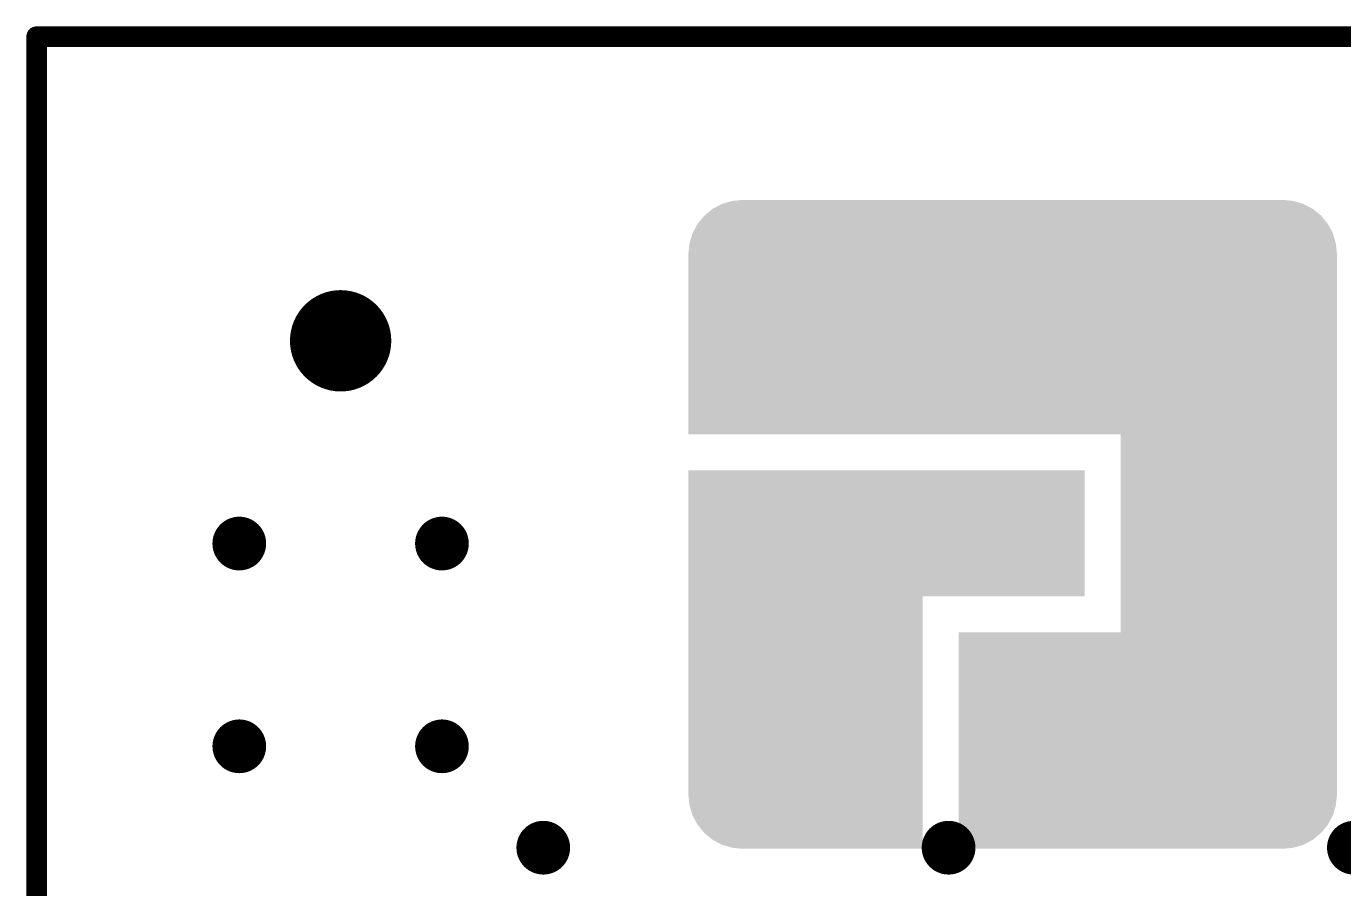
# Model space of a CAD drawing. Extents: x -0.1 to 57.1, y -0.1 to 42.5.
# Drawn here: x -0.1 to 12.9, y 26.6 to 35.1 of the extents above; entities that cross this region are included whole.
import ezdxf

# ---------------------------------------------------------------- set-up
doc = ezdxf.new("R2010")
doc.units = 0
doc.header["$MEASUREMENT"] = 0
doc.layers.get('0').update_dxf_attribs({"linetype": 'CONTINUOUS'})
doc.layers.add('03_ASSY2_GBR', color=2, linetype='CONTINUOUS')

# ---------------------------------------------------------------- blocks, each defined once
blk = doc.blocks.new('ROUND_181')
at = {"const_width": 0.5}
blk.add_lwpolyline([(-0.25, 0, 1), (0.25, 0, 1)], format="xyb", close=True, dxfattribs=at)
blk = doc.blocks.new('ROUND_182')
at = {"const_width": 0.265}
blk.add_lwpolyline([(-0.1325, 0, 1), (0.1325, 0, 1)], format="xyb", close=True, dxfattribs=at)
blk = doc.blocks.new('ROUND_1')
at = {"const_width": 0.1016}
blk.add_lwpolyline([(-0.0508, 0, 1), (0.0508, 0, 1)], format="xyb", close=True, dxfattribs=at)

msp = doc.modelspace()

# ---------------------------------------------------------------- linework, layer by layer
at = {"layer": '03_ASSY2_GBR', "const_width": 0.2032}
for points in [[(57, 35), (0, 35)], [(0, 35), (0, 0)]]:
    msp.add_lwpolyline(points, dxfattribs=at)
at = {"layer": '03_ASSY2_GBR'}
for points in [[(6.589012, 33.23401), (6.669994, 33.299992), (12.676986, 33.23401), (12.596008, 33.299992)], [(6.669994, 33.299992), (6.670014, 33.300008), (12.596008, 33.299992), (12.595978, 33.300008)], [(6.670014, 33.300008), (6.760992, 33.348996), (12.595978, 33.300008), (12.504006, 33.348996)], [(6.760992, 33.348996), (6.761018, 33.349004), (12.504006, 33.348996), (12.50399, 33.349004)], [(6.761018, 33.349004), (6.861992, 33.378996), (12.50399, 33.349004), (12.404012, 33.378996)], [(6.861992, 33.378996), (6.862048, 33.379002), (12.404012, 33.378996), (12.40399, 33.379002)], [(6.862048, 33.379002), (6.966008, 33.39), (12.40399, 33.379002), (12.300008, 33.39)], [(6.473006, 33.06101), (6.521992, 33.152986), (12.791996, 33.06101), (12.743006, 33.152986)], [(6.521992, 33.152986), (6.521994, 33.152988), (12.743006, 33.152986), (12.743006, 33.152988)], [(6.521994, 33.152988), (6.588992, 33.233988), (12.743006, 33.152988), (12.677012, 33.233988)], [(6.588992, 33.233988), (6.589012, 33.23401), (12.677012, 33.233988), (12.676986, 33.23401)], [(6.443002, 32.961008), (6.472996, 33.06099), (12.821996, 32.961008), (12.792002, 33.06099)], [(6.472996, 33.06099), (6.473006, 33.06101), (12.792002, 33.06099), (12.791996, 33.06101)], [(6.432, 32.857008), (6.442998, 32.96099), (12.833, 32.857008), (12.821998, 32.96099)], [(6.442998, 32.96099), (6.443002, 32.961008), (12.821998, 32.96099), (12.821996, 32.961008)], [(6.432, 32.856992), (6.432, 32.857008), (12.833, 32.856992), (12.833, 32.857008)], [(6.432, 31.079074), (6.432, 32.856992), (12.833, 31.079074), (12.833, 32.856992)], [(6.432054, 31.07902), (6.432, 31.079074), (12.833, 31.07902), (12.833, 31.079074)], [(10.698852, 31.079), (6.432054, 31.07902), (12.833, 31.079), (12.833, 31.07902)], [(10.69898, 31.078872), (10.698852, 31.079), (12.833, 31.078872), (12.833, 31.079)], [(10.699, 29.123148), (10.69898, 31.078872), (12.833, 29.123148), (12.833, 31.078872)], [(6.432012, 29.478054), (6.432018, 30.722926), (10.34398, 29.478054), (10.344, 30.722926)], [(6.432018, 30.722926), (6.43202, 30.722946), (10.344, 30.722926), (10.34398, 30.722946)], [(6.43202, 30.722946), (6.432054, 30.72298), (10.34398, 30.722946), (10.343946, 30.72298)], [(6.432054, 30.72298), (6.432074, 30.723), (10.343946, 30.72298), (6.432074, 30.723)], [(6.432, 27.523006), (6.432012, 29.477852), (8.743984, 27.523006), (8.744, 29.477852)], [(6.432012, 29.478), (6.432012, 29.478054), (10.343926, 29.478), (10.34398, 29.478054)], [(6.432012, 29.47798), (6.432012, 29.478), (8.744128, 29.47798), (10.343926, 29.478)], [(6.432012, 29.477852), (6.432012, 29.47798), (8.744, 29.477852), (8.744128, 29.47798)], [(9.099004, 27.522992), (9.09902, 29.122946), (12.833, 27.522992), (12.833, 29.122946)], [(9.09902, 29.122946), (9.099074, 29.123), (12.833, 29.122946), (12.833, 29.123)], [(9.099074, 29.123), (10.698872, 29.12302), (12.833, 29.123), (12.833, 29.12302)], [(10.698872, 29.12302), (10.699, 29.123148), (12.833, 29.12302), (12.833, 29.123148)], [(6.442998, 27.419014), (6.432, 27.523006), (8.743982, 27.419014), (8.743984, 27.523006)], [(9.099004, 27.418988), (9.099004, 27.522992), (12.821996, 27.418988), (12.833, 27.522992)], [(6.472994, 27.318016), (6.442998, 27.419014), (8.743982, 27.318016), (8.743982, 27.419014)], [(6.521992, 27.227014), (6.472994, 27.318016), (8.74398, 27.227014), (8.743982, 27.318016)], [(9.099002, 27.317988), (9.099004, 27.418988), (12.791994, 27.317988), (12.821996, 27.418988)], [(9.099002, 27.226992), (9.099002, 27.317988), (12.742994, 27.226992), (12.791994, 27.317988)], [(6.58899, 27.14601), (6.521992, 27.227014), (8.74398, 27.14601), (8.74398, 27.227014)], [(9.099, 27.14599), (9.099002, 27.226992), (12.676988, 27.14599), (12.742994, 27.226992)], [(6.66999, 27.079008), (6.58899, 27.14601), (8.74398, 27.079008), (8.74398, 27.14601)], [(6.760988, 27.030006), (6.66999, 27.079008), (8.74398, 27.030006), (8.74398, 27.079008)], [(9.099, 27.078992), (9.099, 27.14599), (12.595986, 27.078992), (12.676988, 27.14599)], [(9.099, 27.029994), (9.099, 27.078992), (12.503986, 27.029994), (12.595986, 27.078992)], [(6.861988, 27.000004), (6.760988, 27.030006), (8.74398, 27.000004), (8.74398, 27.030006)], [(6.965482, 26.989054), (6.861988, 27.000004), (8.74398, 26.989054), (8.74398, 27.000004)], [(6.965992, 26.989), (6.965482, 26.989054), (8.743926, 26.989), (8.74398, 26.989054)], [(9.099, 26.999998), (9.099, 27.029994), (12.403986, 26.999998), (12.503986, 27.029994)], [(9.099, 26.989074), (9.099, 26.999998), (12.30069, 26.989074), (12.403986, 26.999998)], [(9.099054, 26.98902), (9.099, 26.989074), (12.30018, 26.98902), (12.30069, 26.989074)], [(12.299992, 26.989), (9.099054, 26.98902), (12.299992, 26.989), (12.30018, 26.98902)]]:
    msp.add_solid(points, dxfattribs=at)

# ---------------------------------------------------------------- block references
for name, p in [('ROUND_1', (0, 35)), ('ROUND_181', (3, 32)), ('ROUND_182', (2, 30)), ('ROUND_182', (4, 30)), ('ROUND_182', (2, 28)), ('ROUND_182', (4, 28)), ('ROUND_182', (5, 27)), ('ROUND_182', (9, 27)), ('ROUND_182', (13, 27))]:
    msp.add_blockref(name, p, dxfattribs=at)

doc.saveas('drawing.dxf')
